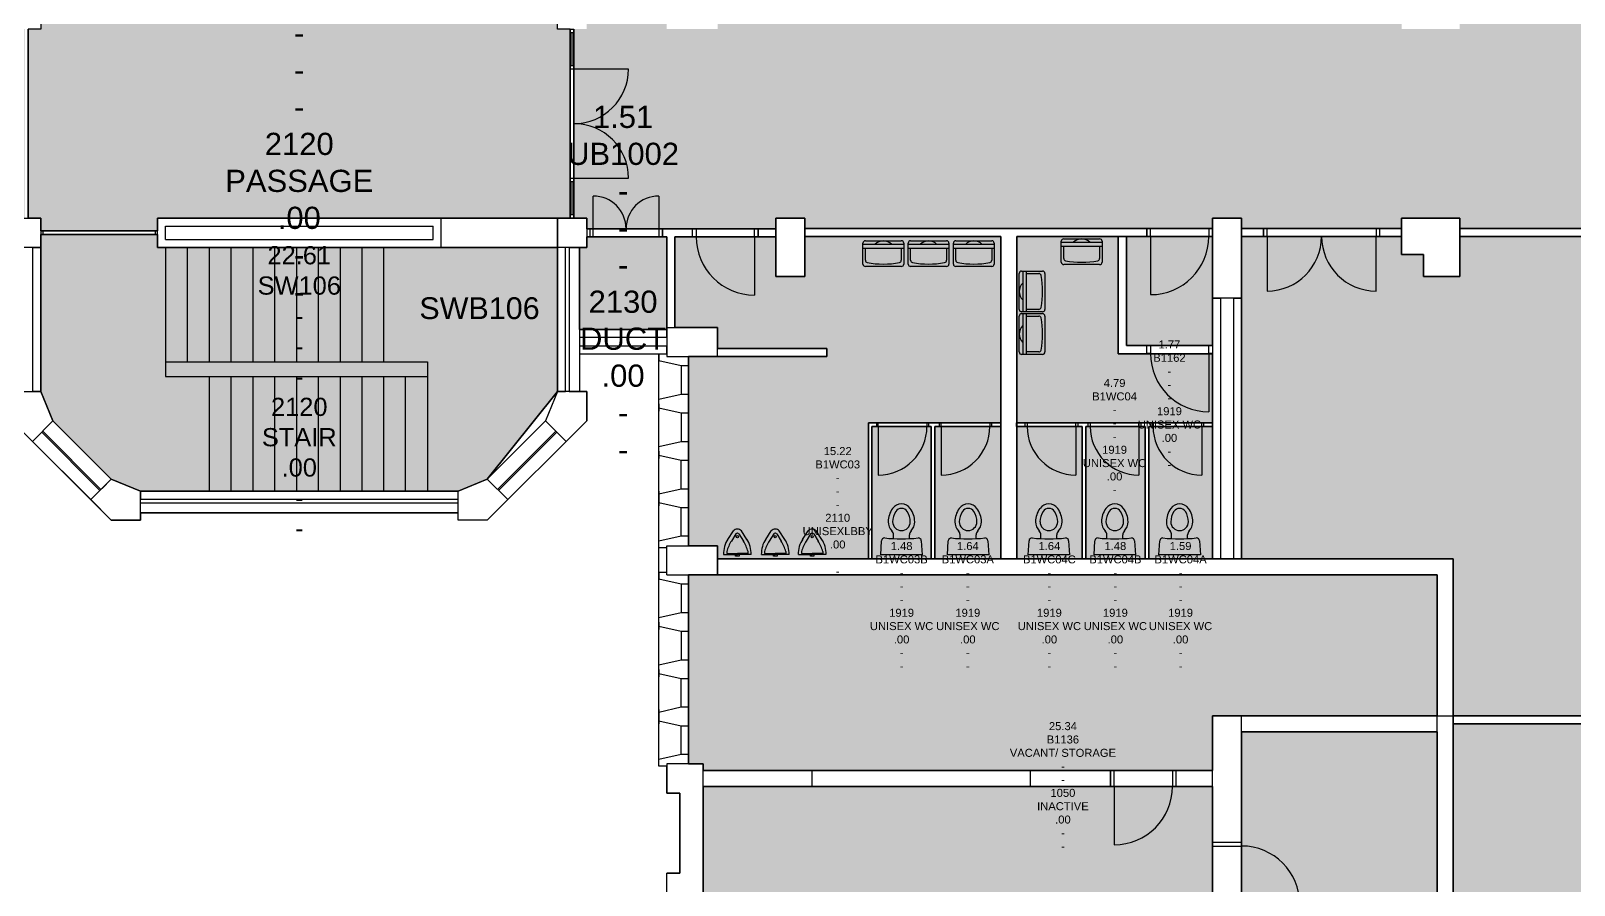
# Model space of a CAD drawing. Header units: inches. Extents: x -2632 to 158712, y -12611 to 70723.
# Drawn here: x 14029 to 35239, y 4608 to 16348 of the extents above; entities that cross this region are included whole.
import ezdxf

# ---------------------------------------------------------------- set-up
doc = ezdxf.new("R2010")
doc.units = ezdxf.units.IN
doc.header["$MEASUREMENT"] = 0
for name, color, linetype in [('BL', 8, 'Continuous'), ('DR', 8, 'Continuous'), ('GROS$', 1, 'Continuous'), ('HL-TMP', 7, 'Continuous'), ('RM$', 5, 'Continuous'), ('RM$TXT', 5, 'Continuous'), ('SHOPFITTING', 4, 'Continuous'), ('TEXT', 7, 'Continuous'), ('WA_EXT', 7, 'Continuous'), ('WN', 4, 'Continuous')]:
    doc.layers.add(name, color=color, linetype=linetype)
doc.styles.add('arial', font='arial.ttf')
doc.styles.get("Standard").update_dxf_attribs({"font": 'arial.ttf'})

msp = doc.modelspace()

# ---------------------------------------------------------------- hatches: boundary and pattern name
at = {"layer": 'HL-TMP'}
h = msp.add_hatch(color=7, dxfattribs=at)
h.paths.add_polyline_path([(12568, 64373), (11968, 64373), (11968, 64773), (12568, 64773), (12568, 67373), (11968, 67373), (11968, 67773), (12568, 67773), (12568, 69013), (11168, 69013), (11168, 68613), (7768, 68613), (7768, 69013), (5168, 69013), (5168, 68613), (1668, 68613), (1668, 69013), (368, 69013), (368, 67773), (968, 67773), (968, 67373), (368, 67373), (368, 64773), (1533, 64773), (1533, 61683), (10618, 61683), (10618, 61655), (11818, 61658), (11818, 61773), (12568, 61773)], flags=0)
h.paths.add_polyline_path([(60268, 24065), (48633, 24065), (48633, 16738), (51268, 16738), (51268, 16773), (51668, 16773), (51668, 16738), (60268, 16738)], flags=0)
h.paths.add_polyline_path([(33168, 59988), (31958, 59988), (31958, 61340), (30668, 61340), (30668, 61298), (30268, 61298), (30268, 61340), (27668, 61340), (27668, 61298), (27268, 61298), (27268, 61340), (24668, 61340), (24668, 61298), (24668, 59988), (23568, 59988), (23568, 57073), (23568, 47873), (23568, 46433), (25512, 45311), (25829, 45128), (30907, 45128), (33168, 46433)], flags=0)
h.paths.add_polyline_path([(30268, 13523), (29087, 13523), (29087, 12023), (30268, 12023)], flags=0)
h.paths.add_polyline_path([(27358, 10913), (26454, 10913), (26454, 9093), (27358, 9093)], flags=0)
h.paths.add_polyline_path([(26404, 10913), (25589, 10913), (25589, 9093), (26404, 9093), (26404, 9162)], flags=0)
h.paths.add_polyline_path([(30268, 11908), (28972, 11908), (28972, 13523), (27578, 13523), (27578, 10963), (27634, 10963), (30268, 10963)], flags=0)
h.paths.add_polyline_path([(30268, 10913), (29392, 10913), (29392, 9093), (30268, 9093)], flags=0)
h.paths.add_polyline_path([(29342, 10913), (28526, 10913), (28526, 9093), (29342, 9093)], flags=0)
h.paths.add_polyline_path([(28476, 10913), (27578, 10913), (27578, 9093), (28476, 9093)], flags=0)
h.paths.add_polyline_path([(65488, 9969), (63668, 9969), (63668, 9093), (65488, 9093)], flags=0)
h.paths.add_polyline_path([(65488, 10834), (63668, 10834), (63668, 10019), (65488, 10019)], flags=0)
h.paths.add_polyline_path([(65488, 11700), (63668, 11700), (63668, 10884), (65488, 10884)], flags=0)
h.paths.add_polyline_path([(65488, 12566), (63668, 12566), (63668, 11750), (65488, 11750)], flags=0)
h.paths.add_polyline_path([(65488, 13523), (63668, 13523), (63668, 12616), (65488, 12616)], flags=0)
h.paths.add_polyline_path([(66358, 13523), (65538, 13523), (65538, 9093), (70468, 9093), (70468, 9273), (70868, 9273), (70868, 11873), (70468, 11873), (70468, 12273), (71058, 12273), (71058, 13523), (70813, 13523), (69668, 13523), (69668, 12973), (69378, 12973), (69378, 11873), (69268, 11873), (69268, 13523), (66468, 13523), (66468, 10502), (66358, 10502)], flags=0)
h.paths.add_polyline_path([(75456, 51833), (75106, 51833), (75106, 51871), (73566, 51871), (73566, 54846), (72456, 55260), (71506, 55260), (71506, 49640), (73018, 49640), (73635, 49023), (74035, 49023), (74035, 48923), (75456, 48923)], flags=0)
h.paths.add_polyline_path([(78751, 49875), (77351, 49875), (77351, 49843), (77001, 49843), (77001, 48923), (78401, 48923), (78401, 49023), (78751, 49023), (78751, 49080)], flags=0)
h.paths.add_polyline_path([(78751, 50750), (78751, 50850), (77351, 50850), (77351, 50818), (77001, 50818), (77001, 49958), (77351, 49958), (77351, 49925), (78751, 49925)], flags=0)
h.paths.add_polyline_path([(78751, 51835), (77351, 51835), (77351, 51803), (77001, 51803), (77001, 50933), (77351, 50933), (77351, 50900), (78751, 50900), (78751, 50975)], flags=0)
h.paths.add_polyline_path([(78751, 51960), (78751, 52810), (77351, 52810), (77351, 52778), (77001, 52778), (77001, 51918), (77351, 51918), (77351, 51885), (78751, 51885)], flags=0)
h.paths.add_polyline_path([(78751, 53785), (77351, 53785), (77351, 53743), (77001, 53743), (77001, 52893), (77351, 52893), (77351, 52860), (78751, 52860), (78751, 52935)], flags=0)
h.paths.add_polyline_path([(78751, 54760), (77351, 54760), (77351, 54728), (77001, 54728), (77001, 53858), (77351, 53858), (77351, 53835), (78751, 53835), (78751, 53910)], flags=0)
h.paths.add_polyline_path([(80198, 55788), (80198, 55958), (79241, 56893), (78681, 57043), (77351, 57043), (77351, 56523), (77001, 56523), (77001, 54832), (77351, 54832), (77351, 54810), (78709, 54810)], flags=0)
h.paths.add_polyline_path([(78801, 54810), (80198, 55728), (81068, 55728), (81068, 46798), (81043, 46798), (81043, 46683), (81068, 46683), (81068, 46373), (81115, 46373), (81115, 45273), (81068, 45273), (81068, 44983), (81068, 44873), (80153, 44873), (80153, 45273), (80118, 45273), (80118, 46683), (80143, 46683), (80143, 46798), (80118, 46798), (80118, 47256), (80168, 47256), (80168, 47656), (78801, 49023)], flags=0)
at = {"layer": 'HL-TMP', "true_color": 0x666666}
h = msp.add_hatch(color=251, dxfattribs=at)
h.paths.add_polyline_path([(63268, 13523), (61068, 13523), (61068, 13273), (60768, 13273), (60768, 12973), (60268, 12973), (60268, 13523), (57668, 13523), (57668, 12973), (57268, 12973), (57268, 13523), (54668, 13523), (54668, 12973), (54578, 12973), (54578, 6933), (60358, 6933), (60358, 9093), (63268, 9093)], flags=0)
h.paths.add_polyline_path([(45413, 12973), (45268, 12973), (45268, 13523), (42668, 13523), (42668, 12973), (42268, 12973), (42268, 13523), (39668, 13523), (39668, 12973), (39268, 12973), (39268, 13523), (36668, 13523), (36668, 12973), (36268, 12973), (36268, 13523), (33668, 13523), (33668, 12973), (33168, 12973), (33168, 13273), (32868, 13273), (32868, 13523), (30668, 13523), (30668, 9093), (33578, 9093), (33578, 6933), (39358, 6933), (39358, 8643), (45413, 8643), (45413, 8743)], flags=0)
h.paths.add_polyline_path([(5093, 61463), (2223, 61463), (2223, 58698), (5093, 58683)], flags=0)
h.paths.add_polyline_path([(39558, 61298), (36378, 61298), (36378, 58978), (39558, 58978)], flags=0)
h.paths.add_polyline_path([(48558, 61298), (45378, 61298), (45378, 58978), (48558, 58978)], flags=0)
h.paths.add_polyline_path([(57558, 61298), (54378, 61298), (54378, 58978), (57558, 58978)], flags=0)
h.paths.add_polyline_path([(67868, 61340), (66268, 61340), (66268, 61298), (63378, 61298), (63378, 58978), (67868, 58978)], flags=0)
h.paths.add_polyline_path([(33358, 8873), (23468, 8873), (23068, 8873), (23068, 6273), (23268, 6273), (23268, 6183), (30268, 6183), (30268, 6933), (33358, 6933)], flags=0)
h.paths.add_polyline_path([(30268, 5963), (23268, 5963), (23268, 4373), (23068, 4373), (23068, 3273), (23268, 3273), (23268, 1373), (23068, 1373), (23053, -4227), (23468, -4227), (23468, -4627), (23068, -4627), (23068, -5852), (24268, -5852), (24268, -5816), (24268, -5327), (24358, -5327), (24358, -4807), (24358, -3037), (23963, -3037), (23963, -1627), (23468, -1627), (23468, -1407), (24183, -1407), (24183, -2817), (27868, -2817), (27868, -2777), (24868, -2777), (24868, 1173), (27868, 1173), (27868, -2817), (28768, -2817), (29268, -2817), (29268, -887), (29268, 933), (30268, 933)], flags=0)
h.paths.add_polyline_path([(35568, 933), (36268, 933), (36268, 6073), (36268, 6823), (33578, 6823), (33578, -2816), (33358, -2816), (33358, 6713), (30668, 6713), (30668, 713), (29488, 713), (29488, -887), (29488, -3724), (29363, -3849), (29190, -3672), (27883, -4979), (28231, -5327), (28818, -5327), (29558, -4587), (30691, -4587), (30691, -4401), (33207, -4401), (33207, -4416), (33578, -4416), (33578, -4587), (34339, -4587), (35023, -4982), (35023, -5327), (36668, -5327), (36668, -5827), (39268, -5827), (39268, -5437), (37068, -5437), (37068, -4793), (35568, -3927)], flags=0)
h.paths.add_polyline_path([(29268, -3037), (27868, -3037), (24578, -3037), (24578, -4399), (27137, -4399), (27137, -4587), (27491, -4587), (27792, -4889), (29216, -3465), (29268, -3516)], flags=0)
h.paths.add_polyline_path([(27399, -4807), (26996, -4807), (26996, -4547), (26986, -4547), (24578, -4547), (24578, -4807), (24578, -5327), (24668, -5327), (24668, -5827), (27268, -5827), (27268, -5327), (27919, -5327)], flags=0)
h.paths.add_polyline_path([(39358, 5073), (36488, 5073), (36468, 1573), (36668, 1573), (36668, 713), (35788, 713), (35788, -3287), (36468, -3287), (39358, -3287), (39358, -800), (38768, -800), (38768, -2627), (36768, -2627), (36768, 373), (38768, 373), (38768, -800), (39358, -800)], flags=0)
h.paths.add_polyline_path([(39358, -3507), (36468, -3507), (35788, -3507), (35788, -3800), (37288, -4666), (37288, -4909), (39358, -4909)], flags=0)
h.paths.add_polyline_path([(54358, -800), (54358, 713), (50978, 713), (50978, 1313), (48578, 1313), (48578, 713), (48358, 713), (48358, 6823), (45578, 6823), (45578, 2033), (45578, 713), (45358, 713), (45358, 1313), (42958, 1313), (42958, 713), (39578, 713), (39578, -800), (39578, -4997), (42523, -4997), (42523, -5327), (42561, -5327), (42668, -5327), (42668, -5827), (45268, -5827), (45268, -5327), (45668, -5327), (45668, -5827), (48268, -5827), (48268, -5327), (48668, -5327), (48668, -5827), (51268, -5827), (51268, -5327), (51413, -5327), (51413, -4997), (54358, -4997), (54358, -4793), (54379, -4793), (54358, -3593)], flags=0)
h.paths.add_polyline_path([(57448, 5073), (54578, 5073), (54578, -3287), (57468, -3290), (57468, -3180), (57168, -2627), (55168, -2627), (55168, 373), (57168, 373), (57168, -2627), (57468, -3180), (58148, -3180), (58148, 713), (57268, 713), (57268, 1573), (57448, 1573)], flags=0)
h.paths.add_polyline_path([(57448, 6073), (57268, 6073), (57268, 6823), (54578, 6823), (54578, 5293), (57448, 5293)], flags=0)
h.paths.add_polyline_path([(57268, -5327), (57668, -5327), (58913, -5327), (58913, -4982), (59596, -4587), (60358, -4587), (60358, -2816), (60358, 6823), (57668, 6823), (57668, 1573), (57668, 933), (58368, 933), (58368, -3927), (56868, -4793), (56868, -5437), (54668, -5437), (54668, -5827), (57268, -5827)], flags=0)
h.paths.add_polyline_path([(66068, 1173), (69068, 1173), (69068, -2777), (66468, -2777), (66468, -3037), (65168, -3037), (64668, -3037), (64674, -3510), (64719, -3465), (66151, -4897), (66445, -4587), (66799, -4587), (66799, -4399), (69358, -4399), (69358, -3037), (69223, -3037), (69223, -2817), (69753, -2817), (69753, -1407), (70468, -1407), (70468, -1227), (70868, -1227), (70868, 1373), (70668, 1373), (70668, 3273), (70868, 3273), (70868, 4373), (70668, 4373), (70668, 5963), (69168, 5963), (63668, 5963), (63668, 933), (64668, 933), (64668, 713), (63268, 713), (63268, 6713), (60578, 6713), (60578, -2816), (60578, -4416), (60578, -4587), (60723, -4587), (60729, -4401), (63244, -4401), (63244, -4587), (64377, -4587), (65117, -5327), (65705, -5327), (66053, -4979), (64747, -3674), (64572, -3849), (64448, -3724), (64448, -887), (64668, -887), (64668, -2817), (66068, -2817)], flags=0)
h.paths.add_polyline_path([(58148, -3800), (58148, -3400), (57468, -3400), (54818, -3397), (54818, -3507), (54578, -3507), (54578, -4793), (54578, -4912), (56648, -4912), (56648, -4666)], flags=0)
h.paths.add_polyline_path([(70818, 8873), (60578, 8873), (60578, 6933), (63668, 6933), (63668, 6183), (69168, 6183), (70668, 6183), (70668, 6273), (70868, 6273)], flags=0)
h.paths.add_polyline_path([(54488, 12973), (54268, 12973), (54268, 13523), (51668, 13523), (51668, 12973), (51268, 12973), (51268, 13523), (48668, 13523), (48668, 12973), (48523, 12973), (48523, 8643), (54488, 8643)], flags=0)
h.paths.add_polyline_path([(61068, 34573), (64943, 34573), (64943, 27813), (60578, 27813), (60578, 28373), (61068, 28373), (61068, 28773), (60578, 28773), (60578, 34373), (61068, 34373)], flags=0)
h.paths.add_polyline_path([(72468, 44873), (70368, 44873), (70368, 45273), (69868, 46139), (67926, 45018), (62999, 45018), (62657, 45215), (60468, 46480), (59664, 46015), (57936, 45018), (53999, 45018), (51468, 46480), (48936, 45018), (44999, 45018), (44999, 45018), (42468, 46480), (39936, 45018), (35999, 45018), (35657, 45215), (35657, 45215), (33468, 46480), (30936, 45018), (25799, 45018), (25457, 45215), (24015, 46048), (23568, 45273), (23568, 44873), (23168, 44873), (23168, 40773), (23568, 40773), (23568, 40628), (32868, 40623), (32868, 40873), (33168, 40873), (33168, 41173), (33668, 41173), (33668, 40628), (34168, 40628), (35768, 40628), (36268, 40628), (36268, 41173), (36668, 41173), (36668, 40628), (39268, 40628), (39268, 41173), (39668, 41173), (39668, 40373), (39268, 40373), (39268, 40518), (38918, 40518), (38918, 39301), (39523, 39301), (39523, 34773), (39568, 34773), (39568, 34373), (39368, 34373), (39368, 34518), (39133, 34518), (39133, 33538), (39523, 33538), (39523, 31613), (43913, 31613), (45508, 35403), (43513, 35880), (45013, 37044), (45468, 36935), (45468, 38573), (48468, 38573), (48468, 36935), (48923, 37044), (50423, 35880), (48428, 35403), (45508, 35403), (43913, 31613), (48413, 31613), (54413, 31613), (54413, 40373), (54268, 40373), (54268, 41173), (54668, 41173), (54668, 40628), (57268, 40628), (57268, 41173), (57668, 41173), (57668, 40628), (60268, 40628), (60268, 41173), (60768, 41173), (60768, 40873), (61068, 40873), (61068, 40623), (70368, 40628), (70368, 40773), (71168, 40773), (71168, 40628), (72182, 40628), (72182, 40773), (72468, 40773)], flags=0)
h.paths.add_polyline_path([(54358, 6933), (51198, 6933), (51198, 933), (54358, 933)], flags=0)
h.paths.add_polyline_path([(79768, 13373), (72668, 13373), (72668, 11390), (72833, 10990), (73635, 10189), (74035, 10023), (78401, 10023), (78801, 10189), (79602, 10990), (79768, 11390)], flags=0)
h.paths.add_polyline_path([(79768, 47256), (79602, 47656), (78801, 48457), (78401, 48623), (74035, 48623), (73635, 48457), (72833, 47656), (72668, 47256), (72668, 45273), (78168, 45273), (78168, 45098), (79753, 45098), (79753, 45273)], flags=0)
h.paths.add_polyline_path([(21268, 47256), (21102, 47656), (20301, 48457), (19901, 48623), (15535, 48623), (15135, 48457), (14333, 47656), (14168, 47256), (14168, 45273), (19668, 45273), (21268, 45273)], flags=0)
h.paths.add_polyline_path([(21268, 13373), (19668, 13373), (15768, 13373), (15768, 13548), (14168, 13548), (14168, 11390), (14333, 10990), (15135, 10189), (15535, 10023), (19901, 10023), (20301, 10189), (21268, 11390)], flags=0)
h.paths.add_polyline_path([(127127, 43176), (121715, 46314), (120963, 45017), (121442, 44737), (122678, 44022), (122678, 40124), (120963, 39129), (121715, 37832), (127127, 40969), (127770, 42073)], flags=0)
h.paths.add_polyline_path([(42738, 6933), (39578, 6933), (39578, 6713), (39578, 933), (42738, 933)], flags=0)
h.paths.add_polyline_path([(93317, 43373), (88153, 43373), (81493, 43373), (81493, 41028), (86168, 41028), (86168, 40628), (89189, 40628), (89189, 40628), (93168, 40628), (93168, 41028), (93317, 41028)], flags=0)
h.paths.add_polyline_path([(12028, 43513), (968, 43513), (968, 43373), (68, 43373), (68, 43513), (-2332, 43513), (-2332, 41028), (-332, 41028), (668, 41028), (668, 40628), (7184, 40628), (7768, 40628), (7768, 41028), (12028, 41028)], flags=0)
h.paths.add_polyline_path([(105082, 39673), (103720, 39673), (103720, 37773), (105082, 37773)], flags=0)
h.paths.add_polyline_path([(105082, 46373), (103720, 46373), (103720, 44473), (105082, 44473)], flags=0)
h.paths.add_polyline_path([(88313, 48323), (86428, 48323), (86428, 43483), (88153, 43483), (88313, 43483)], flags=0)
h.paths.add_polyline_path([(7918, 61463), (5203, 61463), (5203, 58683), (7918, 58683)], flags=0)
h.paths.add_polyline_path([(12718, 61373), (11818, 61373), (11818, 61463), (10618, 61463), (10518, 61463), (10518, 58683), (11968, 58683), (11968, 58773), (12728, 58773)], flags=0)
h.paths.add_polyline_path([(5273, 13518), (7663, 13518), (7663, 4628), (7542, 4628), (7542, 4518), (7773, 4518), (7773, 3518), (5163, 3518), (5163, 4518), (5273, 4518), (5273, 7628)], flags=0)
h.paths.add_polyline_path([(72970, 49525), (71506, 49525), (71506, 48093), (71168, 48093), (71168, 48073), (71168, 47873), (70478, 47873), (70478, 46313), (72368, 46313), (72368, 47256), (72268, 47256), (72268, 47656), (72551, 47939), (72551, 47939), (73554, 48942)], flags=0)
h.paths.add_polyline_path([(54488, 8533), (48413, 8533), (48413, 12973), (48268, 12973), (48268, 13523), (45668, 13523), (45668, 12973), (45523, 12973), (45523, 8533), (39468, 8533), (39468, 6933), (39578, 6933), (42738, 6933), (42787, 6933), (47768, 6933), (50668, 6933), (51198, 6933), (54358, 6933), (54468, 6933)], flags=0)
h.paths.add_polyline_path([(13943, 16373), (13768, 16373), (13768, 16503), (12868, 16503), (12868, 16373), (11968, 16373), (11968, 16553), (5723, 16553), (968, 16553), (968, 16373), (968, 13628), (7323, 13628), (10004, 13628), (13682, 13628), (13768, 13628), (13768, 13773), (13943, 13773)], flags=0)
h.paths.add_polyline_path([(21443, 16373), (21268, 16373), (21268, 16503), (14168, 16503), (14168, 16373), (13993, 16373), (13993, 13773), (14168, 13773), (14168, 13598), (15768, 13598), (15768, 13773), (21268, 13773), (21443, 13773)], flags=0)
h.paths.add_polyline_path([(48413, 31613), (45523, 31613), (45523, 24113), (45523, 23893), (45523, 16503), (42668, 16503), (42668, 16373), (42268, 16373), (42268, 16503), (33668, 16503), (33668, 16373), (33604, 16373), (32868, 16373), (32868, 16503), (23468, 16503), (23468, 16373), (22768, 16373), (22768, 16503), (21668, 16503), (21668, 16373), (21493, 16373), (21493, 13773), (21668, 13773), (21668, 13628), (22709, 13628), (24268, 13628), (24268, 13773), (24668, 13773), (24668, 13633), (30268, 13633), (30268, 13773), (30668, 13773), (30668, 13633), (32868, 13633), (32868, 13773), (33668, 13773), (33668, 13633), (36268, 13633), (36268, 13773), (36668, 13773), (36668, 13633), (39268, 13633), (39268, 13773), (39668, 13773), (39668, 13633), (42268, 13633), (42268, 13773), (42668, 13773), (42668, 13633), (42723, 13633), (45268, 13633), (45268, 13773), (45668, 13773), (45668, 13633), (48268, 13633), (48268, 13773), (48668, 13773), (48668, 13633), (51268, 13633), (51268, 13773), (51668, 13773), (51668, 13633), (54268, 13633), (54268, 13773), (54668, 13773), (54668, 13633), (57268, 13633), (57268, 13773), (57668, 13773), (57668, 13633), (60268, 13633), (60268, 13773), (61068, 13773), (61068, 13633), (63268, 13633), (63268, 13773), (63358, 13773), (63358, 16518), (61411, 16518), (61068, 16518), (61068, 16373), (60268, 16373), (60268, 16518), (51668, 16518), (51668, 16373), (51268, 16373), (51268, 16518), (48413, 16518)], flags=0)
h.paths.add_polyline_path([(104382, 43531), (104382, 44363), (103750, 44363), (102578, 43680), (102578, 40466), (103750, 39783), (104382, 39783)], flags=0)
h.paths.add_polyline_path([(23118, 44873), (19668, 44873), (14168, 44873), (13768, 44873), (12078, 44873), (12078, 43733), (12418, 43733), (12418, 43513), (12078, 43513), (12078, 41028), (12868, 41028), (12868, 40628), (13768, 40628), (13768, 40773), (14168, 40773), (14168, 40628), (21268, 40628), (21268, 40773), (21668, 40773), (21668, 40628), (22768, 40628), (22768, 40773), (23118, 40773)], flags=0)
at = {"layer": 'HL-TMP', "true_color": 0x66cd4f}
h = msp.add_hatch(color=93, dxfattribs=at)
h.paths.add_polyline_path([(13868, 13373), (13768, 13373), (13768, 13518), (13682, 13518), (12148, 13518), (12148, 12635), (13868, 12635)], flags=0)
h.paths.add_polyline_path([(22768, 13518), (22709, 13518), (21668, 13518), (21668, 13373), (21568, 13373), (21568, 12244), (22768, 12244)], flags=0)
h.paths.add_polyline_path([(9369, 46518), (9021, 46518), (7773, 46518), (7773, 45843), (9369, 45843)], flags=0)
at = {"layer": 'HL-TMP', "true_color": 0x00ccff}
msp.add_hatch(color=140, dxfattribs=at).paths.add_polyline_path([(27358, 13523), (24668, 13523), (24668, 12973), (24268, 12973), (24268, 13518), (22878, 13518), (22878, 12273), (23468, 12273), (23468, 11983), (24968, 11983), (24968, 11873), (23068, 11873), (23068, 9273), (23468, 9273), (23468, 9093), (25539, 9093), (25539, 10963), (27358, 10963)], flags=16)

# ---------------------------------------------------------------- linework, layer by layer
at = {"layer": 'BL', "linetype": 'Continuous'}
for p, q in [((16178, 13373), (16178, 11798)), ((16478, 13373), (16478, 11798)), ((16778, 13373), (16778, 11798)), ((17078, 13373), (17078, 11798)), ((17378, 13373), (17378, 11798)), ((17678, 13373), (17678, 11798)), ((17978, 13373), (17978, 11798)), ((18278, 13373), (18278, 11798)), ((18578, 13373), (18578, 11798)), ((16478, 11598), (16478, 10023)), ((16778, 11598), (16778, 10023)), ((17078, 11598), (17078, 10023)), ((17378, 11598), (17378, 10023)), ((17678, 11598), (17678, 10023)), ((17978, 11598), (17978, 10023)), ((18278, 11598), (18278, 10023)), ((18578, 11598), (18578, 10023)), ((18878, 10023), (18878, 11598)), ((19178, 10023), (19178, 11598)), ((19478, 11598), (19478, 10023)), ((16478, 10023), (19478, 10023))]:
    msp.add_line(p, q, dxfattribs=at)
for points in [[(15743, 13548), (15743, 13598), (14193, 13598), (14193, 13548), (15743, 13548)], [(18878, 13373), (15878, 13373), (15878, 11798), (18878, 11798), (18878, 13373)], [(15878, 11798), (15878, 11598), (19478, 11598)], [(18878, 11798), (19478, 11798), (19478, 11598)]]:
    msp.add_lwpolyline(points, dxfattribs=at)
at = {"layer": 'DR', "linetype": 'Continuous'}
for p, q in [((22243, 15823), (21493, 15823)), ((21493, 14323), (22243, 14323)), ((21759, 13628), (21759, 14078)), ((22659, 14078), (22659, 13628)), ((23973, 13518), (23973, 12718)), ((29418, 13523), (29418, 12723)), ((31018, 13523), (31018, 12773)), ((32518, 12773), (32518, 13523)), ((30218, 11913), (30218, 11113)), ((25674, 10913), (25674, 10243)), ((26539, 10913), (26539, 10243)), ((28391, 10913), (28391, 10243)), ((29257, 10913), (29257, 10243)), ((30122, 10913), (30122, 10243)), ((28918, 5963), (28918, 5163))]:
    msp.add_line(p, q, dxfattribs=at)
for points in [[(21443, 16323), (21443, 16373), (21493, 16373), (21493, 16323), (21443, 16323)], [(21443, 15823), (21443, 15873), (21493, 15873), (21493, 15823), (21443, 15823)], [(21443, 14273), (21443, 14323), (21493, 14323), (21493, 14273), (21443, 14273)], [(21443, 13773), (21443, 13823), (21493, 13823), (21493, 13773), (21443, 13773)], [(21759, 13518), (21759, 13628), (21709, 13628), (21709, 13518), (21759, 13518)], [(22709, 13518), (22709, 13628), (22659, 13628), (22659, 13518), (22709, 13518)], [(23173, 13518), (23123, 13518), (23123, 13628), (23173, 13628), (23173, 13518)], [(24023, 13518), (23973, 13518), (23973, 13628), (24023, 13628), (24023, 13518)], [(29368, 13523), (29418, 13523), (29418, 13633), (29368, 13633), (29368, 13523)], [(30218, 13523), (30268, 13523), (30268, 13633), (30218, 13633), (30218, 13523)], [(31018, 13523), (31018, 13633), (30968, 13633), (30968, 13523), (31018, 13523)], [(32568, 13523), (32568, 13633), (32518, 13633), (32518, 13523), (32568, 13523)], [(29418, 11913), (29368, 11913), (29368, 12023), (29418, 12023), (29418, 11913)], [(30268, 11913), (30218, 11913), (30218, 12023), (30268, 12023), (30268, 11913)], [(25674, 10913), (25674, 10963), (25649, 10963), (25649, 10913), (25674, 10913)], [(26369, 10913), (26369, 10963), (26344, 10963), (26344, 10913), (26369, 10913)], [(26539, 10913), (26539, 10963), (26514, 10963), (26514, 10913), (26539, 10913)], [(27234, 10913), (27234, 10963), (27209, 10963), (27209, 10913), (27234, 10913)], [(27696, 10913), (27696, 10963), (27721, 10963), (27721, 10913), (27696, 10913)], [(28391, 10913), (28391, 10963), (28416, 10963), (28416, 10913), (28391, 10913)], [(28562, 10913), (28562, 10963), (28587, 10963), (28587, 10913), (28562, 10913)], [(29257, 10913), (29257, 10963), (29282, 10963), (29282, 10913), (29257, 10913)], [(29427, 10913), (29427, 10963), (29452, 10963), (29452, 10913), (29427, 10913)], [(30122, 10913), (30122, 10963), (30147, 10963), (30147, 10913), (30122, 10913)], [(28868, 5963), (28918, 5963), (28918, 6183), (28868, 6183), (28868, 5963)], [(29718, 5963), (29768, 5963), (29768, 6183), (29718, 6183), (29718, 5963)], [(30668, 5146), (30668, 5196), (30268, 5196), (30268, 5146), (30668, 5146)]]:
    msp.add_lwpolyline(points, dxfattribs=at)
for centre, radius, start, end in [((21493, 15823), 750, 270, 0), ((21493, 14323), 750, 0, 90), ((21759, 13628), 450, 0, 90), ((22659, 13628), 450, 90, 180), ((23973, 13518), 800, 180, 270), ((29418, 13523), 800, 270, 0), ((31018, 13523), 750, 270, 0), ((32518, 13523), 750, 180, 270), ((30218, 11913), 800, 180, 270), ((25674, 10913), 670, 270, 0), ((26539, 10913), 670, 270, 0), ((28391, 10913), 670, 180, 270), ((29257, 10913), 670, 180, 270), ((30122, 10913), 670, 180, 270), ((28918, 5963), 800, 270, 0), ((30668, 4346), 800, 0, 90)]:
    msp.add_arc(centre, radius, start, end, dxfattribs=at)
at = {"layer": 'GROS$'}
for points in [[(21443, 16373), (21443, 13773), (21268, 13773), (21268, 11390), (20301, 10189), (19901, 10023), (15535, 10023), (15135, 10189), (14333, 10990), (14168, 11390), (14168, 13548), (15768, 13548), (15768, 13373), (19668, 13373), (21268, 13373), (21268, 13773), (15768, 13773), (15768, 13598), (14168, 13598), (14168, 13773), (13993, 13773), (13993, 16373)], [(33578, -2816), (33578, 9093), (23468, 9093), (23468, 8873), (33358, 8873), (33358, 6933), (30268, 6933), (30268, 6183), (23268, 6183), (23268, 6273), (23068, 6273), (23068, 8873), (23468, 8873), (23468, 9273), (23068, 9273), (23068, 11873), (24968, 11873), (24968, 11983), (23468, 11983), (23468, 12273), (22878, 12273), (22878, 13518), (24268, 13518), (24268, 12973), (24668, 12973), (24668, 13523), (27358, 13523), (27358, 10963), (25539, 10963), (25539, 9093), (25589, 9093), (25589, 10913), (26404, 10913), (26404, 9162), (26404, 9093), (26454, 9093), (26454, 10913), (27358, 10913), (27358, 9093), (27578, 9093), (27578, 10913), (28476, 10913), (28476, 9093), (28526, 9093), (28526, 10913), (29342, 10913), (29342, 9093), (29392, 9093), (29392, 10913), (30268, 10913), (30268, 9093), (30668, 9093), (30668, 13773), (30268, 13773), (30268, 12023), (29087, 12023), (29087, 13523), (28972, 13523), (28972, 11908), (30268, 11908), (30268, 10963), (27634, 10963), (27578, 10963), (27578, 13523), (30268, 13523), (30268, 13633), (24668, 13633), (24668, 13773), (24268, 13773), (24268, 13628), (22709, 13628), (22709, 13518), (22768, 13518), (22768, 12244), (21568, 12244), (21568, 13373), (21668, 13373), (21668, 13518), (22709, 13518), (22709, 13628), (21668, 13628), (21668, 13773), (21493, 13773), (21493, 16373)], [(36268, 13633), (33668, 13633), (33668, 13773), (32868, 13773), (32868, 13633), (30668, 13633), (30668, 13523), (32868, 13523), (32868, 13273), (33168, 13273), (33168, 12973), (33668, 12973), (33668, 13523), (36268, 13523)], [(22768, 4444), (22768, 4773), (22948, 4773), (22948, 5873), (22768, 5873), (22768, 6242), (22658, 6242), (22658, 11906), (21568, 11906), (21568, 11390), (21668, 11390), (21668, 10990), (20301, 9623), (19901, 9623), (19901, 9723), (15535, 9723), (15535, 9623), (15135, 9623), (13768, 10990)], [(39358, 6933), (33578, 6933), (33578, 6823), (36268, 6823)], [(30668, 713), (30668, 6713), (33358, 6713), (33358, -2816)], [(23268, 4373), (23268, 5963), (30268, 5963), (30268, 933)]]:
    msp.add_lwpolyline(points, dxfattribs=at)
at = {"layer": 'RM$'}
for points in [[(21443, 16373), (21268, 16373), (21268, 16503), (14168, 16503), (14168, 16373), (13993, 16373), (13993, 13773), (14168, 13773), (14168, 13598), (15768, 13598), (15768, 13773), (21268, 13773), (21443, 13773)], [(21268, 13373), (19668, 13373), (15768, 13373), (15768, 13548), (14168, 13548), (14168, 11390), (14333, 10990), (15135, 10189), (15535, 10023), (19901, 10023), (20301, 10189), (21268, 11390)], [(22768, 13518), (22709, 13518), (21668, 13518), (21668, 13373), (21568, 13373), (21568, 12244), (22768, 12244)], [(27358, 13523), (24668, 13523), (24668, 12973), (24268, 12973), (24268, 13518), (22878, 13518), (22878, 12273), (23468, 12273), (23468, 11983), (24968, 11983), (24968, 11873), (23068, 11873), (23068, 9273), (23468, 9273), (23468, 9093), (25539, 9093), (25539, 10963), (27358, 10963)], [(30268, 11908), (28972, 11908), (28972, 13523), (27578, 13523), (27578, 10963), (27634, 10963), (30268, 10963)], [(30268, 13523), (29087, 13523), (29087, 12023), (30268, 12023)], [(26404, 10913), (25589, 10913), (25589, 9093), (26404, 9093), (26404, 9162)], [(27358, 10913), (26454, 10913), (26454, 9093), (27358, 9093)], [(28476, 10913), (27578, 10913), (27578, 9093), (28476, 9093)], [(29342, 10913), (28526, 10913), (28526, 9093), (29342, 9093)], [(30268, 10913), (29392, 10913), (29392, 9093), (30268, 9093)], [(33358, 8873), (23468, 8873), (23068, 8873), (23068, 6273), (23268, 6273), (23268, 6183), (30268, 6183), (30268, 6933), (33358, 6933)]]:
    msp.add_lwpolyline(points, close=True, dxfattribs=at)
for points in [[(21493, 16373), (21493, 13773), (21668, 13773), (21668, 13628), (22709, 13628), (24268, 13628), (24268, 13773), (24668, 13773), (24668, 13633), (30268, 13633), (30268, 13773), (30668, 13773), (30668, 13633), (32868, 13633), (32868, 13773), (33668, 13773), (33668, 13633), (36268, 13633)], [(36268, 13523), (33668, 13523), (33668, 12973), (33168, 12973), (33168, 13273), (32868, 13273), (32868, 13523), (30668, 13523), (30668, 9093), (33578, 9093), (33578, 6933), (39358, 6933)], [(36268, 6823), (33578, 6823), (33578, -2816)], [(33358, -2816), (33358, 6713), (30668, 6713), (30668, 713)], [(30268, 933), (30268, 5963), (23268, 5963), (23268, 4373)]]:
    msp.add_lwpolyline(points, dxfattribs=at)
at = {"layer": 'SHOPFITTING', "linetype": 'Continuous'}
for p, q in [((25465, 13143), (25465, 13430)), ((26025, 13414), (25465, 13414)), ((25465, 13364), (26025, 13364)), ((25498, 13463), (25992, 13463)), ((25498, 13196), (25498, 13364)), ((25992, 13364), (25992, 13196)), ((26025, 13430), (26025, 13143)), ((26087, 13143), (26087, 13430)), ((26647, 13414), (26087, 13414)), ((26087, 13364), (26647, 13364)), ((26120, 13463), (26614, 13463)), ((26120, 13196), (26120, 13364)), ((26614, 13364), (26614, 13196)), ((26647, 13430), (26647, 13143)), ((26708, 13143), (26708, 13430)), ((27268, 13414), (26708, 13414)), ((26708, 13364), (27268, 13364)), ((26741, 13463), (27235, 13463)), ((26741, 13196), (26741, 13364)), ((27235, 13364), (27235, 13196)), ((27268, 13430), (27268, 13143)), ((28191, 13169), (28191, 13457)), ((28751, 13440), (28191, 13440)), ((28191, 13391), (28751, 13391)), ((28224, 13490), (28718, 13490)), ((28224, 13222), (28224, 13391)), ((28718, 13391), (28718, 13222)), ((28751, 13457), (28751, 13169)), ((25992, 13110), (25498, 13110)), ((26614, 13110), (26120, 13110)), ((27235, 13110), (26741, 13110)), ((27613, 12520), (27613, 13014)), ((27646, 13047), (27933, 13047)), ((27662, 13047), (27662, 12487)), ((27712, 12487), (27712, 13047)), ((27712, 13014), (27880, 13014)), ((27966, 13014), (27966, 12520)), ((28718, 13136), (28224, 13136)), ((27880, 12520), (27712, 12520)), ((27613, 11935), (27613, 12429)), ((27933, 12487), (27646, 12487)), ((27646, 12462), (27933, 12462)), ((27662, 12462), (27662, 11902)), ((27712, 11902), (27712, 12462)), ((27712, 12429), (27880, 12429)), ((27966, 12429), (27966, 11935)), ((27933, 11902), (27646, 11902)), ((27880, 11935), (27712, 11935)), ((23608, 9360), (23684, 9476)), ((23718, 9435), (23657, 9337)), ((23760, 9435), (23821, 9337)), ((23870, 9360), (23794, 9476)), ((24128, 9360), (24204, 9476)), ((24238, 9435), (24177, 9337)), ((24280, 9435), (24341, 9337)), ((24390, 9360), (24314, 9476)), ((24636, 9360), (24712, 9476)), ((24746, 9435), (24685, 9337)), ((24788, 9435), (24849, 9337)), ((24898, 9360), (24822, 9476)), ((25709, 9148), (25721, 9341)), ((25884, 9370), (25884, 9421)), ((26104, 9370), (26104, 9421)), ((26625, 9148), (26638, 9341)), ((26800, 9370), (26800, 9421)), ((27020, 9370), (27020, 9421)), ((27735, 9148), (27747, 9341)), ((27910, 9370), (27910, 9421)), ((28130, 9370), (28130, 9421)), ((28641, 9148), (28653, 9341)), ((28816, 9370), (28816, 9421)), ((29036, 9370), (29036, 9421)), ((29532, 9148), (29545, 9341)), ((29707, 9370), (29707, 9421)), ((29927, 9370), (29927, 9421)), ((23549, 9153), (23739, 9153)), ((23929, 9153), (23739, 9153)), ((24069, 9153), (24259, 9153)), ((24449, 9153), (24259, 9153)), ((24577, 9153), (24767, 9153)), ((24957, 9153), (24767, 9153))]:
    msp.add_line(p, q, dxfattribs=at)
for points in [[(26266, 9341), (26279, 9148), (25709, 9148)], [(27183, 9341), (27195, 9148), (26625, 9148)], [(28292, 9341), (28305, 9148), (27735, 9148)], [(29198, 9341), (29211, 9148), (28641, 9148)], [(30090, 9341), (30102, 9148), (29532, 9148)], [(23592, 9192), (23592, 9165), (23739, 9165)], [(23764, 9153), (23764, 9131), (23714, 9131), (23714, 9153)], [(23885, 9192), (23885, 9165), (23739, 9165)], [(24112, 9192), (24112, 9165), (24259, 9165)], [(24284, 9153), (24284, 9131), (24234, 9131), (24234, 9153)], [(24405, 9192), (24405, 9165), (24259, 9165)], [(24620, 9192), (24620, 9165), (24767, 9165)], [(24792, 9153), (24792, 9131), (24742, 9131), (24742, 9153)], [(24913, 9192), (24913, 9165), (24767, 9165)]]:
    msp.add_lwpolyline(points, dxfattribs=at)
for centre in [(23739, 9398), (24259, 9398), (24767, 9398)]:
    msp.add_circle(centre, 15, dxfattribs=at)
for centre, radius, start, end in [((25498, 13430), 32.9, 90, 180), ((25745, 13304), 159, 43.602, 136.398), ((25992, 13430), 32.9, 0, 90), ((26120, 13430), 32.9, 90, 180), ((26367, 13304), 159, 43.6026, 136.398), ((26614, 13430), 32.9, 0, 90), ((26741, 13430), 32.9, 90, 180), ((26988, 13304), 159, 43.602, 136.3974), ((27235, 13430), 32.9, 0, 90), ((28224, 13457), 32.9, 90, 180), ((28471, 13330), 159, 43.602, 136.3974), ((28718, 13457), 32.9, 0, 90), ((25531, 13196), 32.9, 180, 259.1607), ((25745, 14314), 1171, 259.1581, 280.8418), ((25959, 13196), 32.9, 280.8435, 0), ((26153, 13196), 32.9, 180, 259.1565), ((26367, 14314), 1171, 259.1581, 280.8418), ((26581, 13196), 32.9, 280.8435, 0), ((26774, 13196), 32.9, 180, 259.1565), ((26988, 14314), 1171, 259.1581, 280.8418), ((27202, 13196), 32.9, 280.8435, 0), ((28224, 13169), 32.9, 180, 270), ((28257, 13222), 32.9, 180, 259.1565), ((28471, 14340), 1171, 259.1581, 280.8418), ((28685, 13222), 32.9, 280.8435, 0), ((28718, 13169), 32.9, 270, 0), ((25498, 13143), 32.9, 180, 270), ((25992, 13143), 32.9, 270, 0), ((26120, 13143), 32.9, 180, 270), ((26614, 13143), 32.9, 270, 0), ((26741, 13143), 32.9, 180, 270), ((27235, 13143), 32.9, 270, 0), ((27646, 13014), 32.9, 90, 180), ((27880, 12981), 32.9, 10.8435, 90), ((26762, 12767), 1171, 349.1581, 10.8418), ((27933, 13014), 32.9, 0, 90), ((27772, 12767), 159, 133.602, 226.3974), ((27646, 12520), 32.9, 180, 270), ((27880, 12553), 32.9, 270, 349.1565), ((27933, 12520), 32.9, 270, 0), ((27646, 12429), 32.9, 90, 180), ((27880, 12396), 32.9, 10.8435, 90), ((26762, 12182), 1171, 349.1581, 10.8418), ((27933, 12429), 32.9, 0, 90), ((27772, 12182), 159, 133.602, 226.3974), ((27646, 11935), 32.9, 180, 270), ((27880, 11968), 32.9, 270, 349.1565), ((27933, 11935), 32.9, 270, 0), ((26121, 9602), 309, 143.3731, 180), ((25994, 9696), 151, 90, 143.3717), ((25994, 9692), 94.1, 90, 146.6712), ((25994, 9696), 151, 36.6272, 90), ((25994, 9692), 94.1, 33.3288, 90), ((25867, 9602), 309, 0, 36.6267), ((27037, 9602), 309, 143.3736, 180), ((26910, 9696), 151, 90, 143.3723), ((26910, 9692), 94.1, 90, 146.6712), ((26910, 9696), 151, 36.6272, 90), ((26910, 9692), 94.1, 33.328, 90), ((26784, 9602), 309, 0, 36.6269), ((28146, 9602), 309, 143.3733, 180), ((28020, 9696), 151, 90, 143.3723), ((28020, 9692), 94.1, 90, 146.6703), ((28020, 9696), 151, 36.6272, 90), ((28020, 9692), 94.1, 33.3288, 90), ((27893, 9602), 309, 0, 36.6267), ((29052, 9602), 309, 143.3736, 180), ((28926, 9696), 151, 90, 143.3728), ((28926, 9692), 94.1, 90, 146.6712), ((28926, 9696), 151, 36.6272, 90), ((28926, 9692), 94.1, 33.3288, 90), ((28799, 9602), 309, 0, 36.6267), ((29944, 9602), 309, 143.3733, 180), ((29817, 9696), 151, 90, 143.3723), ((29817, 9692), 94.1, 90, 146.6712), ((29817, 9696), 151, 36.6272, 90), ((29817, 9692), 94.1, 33.3288, 90), ((29690, 9602), 309, 0, 36.6267), ((25994, 9602), 182, 180, 223.6308), ((26131, 9602), 258, 146.6703, 180), ((25994, 9602), 121, 180, 0), ((25857, 9602), 258, 0, 33.3297), ((25994, 9602), 182, 316.3692, 0), ((26910, 9602), 182, 180, 223.6308), ((27047, 9602), 258, 146.6706, 180), ((26910, 9602), 121, 180, 0), ((26774, 9602), 258, 0, 33.3291), ((26910, 9602), 182, 316.3697, 0), ((28020, 9602), 182, 180, 223.6308), ((28156, 9602), 258, 146.6703, 180), ((28020, 9602), 121, 180, 0), ((27883, 9602), 258, 0, 33.3291), ((28020, 9602), 182, 316.3692, 0), ((28926, 9602), 182, 180, 223.6308), ((29062, 9602), 258, 146.6706, 180), ((28926, 9602), 121, 180, 0), ((28789, 9602), 258, 0, 33.3297), ((28926, 9602), 182, 316.3692, 0), ((29817, 9602), 182, 180, 223.6308), ((29954, 9602), 258, 146.6703, 180), ((29817, 9602), 121, 180, 0), ((29680, 9602), 258, 0, 33.3294), ((29817, 9602), 182, 316.3692, 0), ((23911, 9162), 363, 146.2042, 181.4623), ((24151, 9029), 582, 148.0951, 163.6968), ((23739, 9428), 73, 90.0326, 138.4584), ((23738, 9422), 23.8, 92.0719, 148.0926), ((23739, 9428), 73, 41.5428, 89.9693), ((23740, 9422), 23.8, 31.9106, 87.9281), ((23327, 9029), 582, 16.3032, 31.9052), ((23566, 9162), 363, 358.5377, 33.7958), ((24431, 9162), 363, 146.2042, 181.4623), ((24671, 9029), 582, 148.0951, 163.6968), ((24259, 9428), 73, 90.0326, 138.4584), ((24258, 9422), 23.8, 92.0719, 148.0926), ((24259, 9428), 73, 41.5428, 89.9693), ((24260, 9422), 23.8, 31.9106, 87.9281), ((23847, 9029), 582, 16.3032, 31.9052), ((24087, 9162), 363, 358.5377, 33.7958), ((24939, 9162), 363, 146.204, 181.4623), ((25179, 9029), 582, 148.0951, 163.6969), ((24767, 9428), 73, 90.0307, 138.4572), ((24766, 9422), 23.8, 92.0778, 148.0957), ((24767, 9428), 73, 41.5428, 89.9693), ((24768, 9422), 23.8, 31.9106, 87.9222), ((24355, 9029), 582, 16.3032, 31.9052), ((24595, 9162), 363, 358.5377, 33.7958), ((25761, 9339), 40, 84.6106, 176.3467), ((25994, 11805), 2437, 264.6098, 275.3902), ((25804, 9421), 80, 0, 43.6274), ((26184, 9421), 80, 136.3726, 180), ((26227, 9339), 40, 3.6533, 95.3894), ((26678, 9339), 40, 84.614, 176.3467), ((26910, 11805), 2437, 264.6098, 275.3902), ((26720, 9421), 80, 0, 43.6274), ((27100, 9421), 80, 136.3714, 180), ((27143, 9339), 40, 3.6538, 95.3929), ((27787, 9339), 40, 84.6106, 176.3467), ((28020, 11805), 2437, 264.6098, 275.3902), ((27830, 9421), 80, 0, 43.6274), ((28210, 9421), 80, 136.3738, 180), ((28252, 9339), 40, 3.6533, 95.3894), ((28693, 9339), 40, 84.6106, 176.3467), ((28926, 11805), 2437, 264.6098, 275.3902), ((28736, 9421), 80, 0, 43.6274), ((29116, 9421), 80, 136.3738, 180), ((29158, 9339), 40, 3.6533, 95.3894), ((29584, 9339), 40, 84.6071, 176.3467), ((29817, 11805), 2437, 264.6099, 275.3902), ((29627, 9421), 80, 0, 43.6274), ((30007, 9421), 80, 136.3726, 180), ((30050, 9339), 40, 3.6533, 95.3894)]:
    msp.add_arc(centre, radius, start, end, dxfattribs=at)
at = {"layer": 'WA_EXT', "linetype": 'Continuous'}
for p, q in [((15768, 13773), (19668, 13773)), ((15768, 13373), (15768, 13773)), ((15878, 13663), (19558, 13663)), ((15878, 13483), (15878, 13663)), ((19558, 13483), (19558, 13663)), ((19668, 13373), (19668, 13773)), ((21709, 13628), (21668, 13628)), ((21709, 13628), (21709, 13518)), ((23123, 13628), (22709, 13628)), ((22709, 13628), (22709, 13518)), ((23123, 13518), (23123, 13628)), ((24268, 13628), (24023, 13628)), ((24023, 13518), (24023, 13628)), ((24668, 13773), (24268, 13773)), ((24268, 13773), (24268, 12973)), ((24268, 13518), (24268, 13628)), ((24668, 13773), (24668, 12973)), ((24668, 13633), (29368, 13633)), ((24668, 13523), (24668, 13633)), ((29368, 13523), (29368, 13633)), ((30268, 13773), (30268, 12673)), ((30668, 13773), (30268, 13773)), ((30668, 13773), (30668, 12673)), ((30968, 13633), (30668, 13633)), ((30668, 13523), (30668, 13633)), ((30968, 13523), (30968, 13633)), ((32868, 13633), (32568, 13633)), ((32568, 13523), (32568, 13633)), ((33668, 13773), (32868, 13773)), ((32868, 13773), (32868, 13273)), ((32868, 13523), (32868, 13633)), ((33668, 13773), (33668, 12973)), ((33668, 13633), (36268, 13633)), ((33668, 13523), (33668, 13633)), ((14058, 11390), (14058, 13373)), ((14058, 13373), (14168, 13373)), ((14168, 11390), (14168, 13373)), ((15768, 13373), (19668, 13373)), ((15878, 13483), (19558, 13483)), ((21268, 11390), (21268, 13373)), ((21378, 13373), (21268, 13373)), ((21378, 11390), (21378, 13373)), ((21428, 13373), (21428, 11390)), ((21428, 13373), (21568, 13373)), ((21568, 13373), (21568, 11390)), ((21709, 13518), (21668, 13518)), ((22768, 13518), (22709, 13518)), ((22768, 12273), (22768, 13518)), ((22878, 12273), (22878, 13518)), ((23123, 13518), (22878, 13518)), ((24268, 13518), (24023, 13518)), ((24668, 13523), (27358, 13523)), ((27358, 13523), (27358, 9093)), ((27578, 13523), (27578, 9093)), ((27578, 13523), (29368, 13523)), ((28972, 13523), (28972, 11908)), ((29087, 13523), (29087, 12023)), ((30968, 13523), (30668, 13523)), ((32868, 13523), (32568, 13523)), ((33668, 13523), (36268, 13523)), ((33168, 13273), (32868, 13273)), ((33168, 13273), (33168, 12973)), ((24268, 12973), (24668, 12973)), ((33668, 12973), (33168, 12973)), ((30268, 12673), (30268, 9093)), ((30268, 12673), (30378, 12673)), ((30668, 12673), (30268, 12673)), ((30378, 12673), (30378, 9093)), ((30558, 12673), (30558, 9093)), ((30558, 12673), (30668, 12673)), ((30668, 12673), (30668, 9093)), ((22768, 12244), (21568, 12244)), ((22768, 12134), (21568, 12134)), ((22768, 12273), (22878, 12273)), ((22768, 12273), (22768, 11873)), ((22768, 12273), (23468, 12273)), ((22768, 12134), (22768, 12244)), ((23468, 11873), (23468, 12273)), ((22768, 12016), (21568, 12016)), ((22768, 11906), (21568, 11906)), ((22768, 11906), (22768, 12016)), ((23468, 11983), (24968, 11983)), ((23468, 11873), (23468, 11983)), ((24968, 11873), (24968, 11983)), ((28972, 11908), (29368, 11908)), ((29087, 12023), (29368, 12023)), ((22768, 11873), (23468, 11873)), ((23468, 11873), (24968, 11873)), ((13768, 11390), (14168, 11390)), ((14168, 11390), (14058, 11390)), ((14333, 10990), (14168, 11390)), ((21268, 11390), (21102, 10990)), ((21268, 11390), (21378, 11390)), ((21668, 11390), (21268, 11390)), ((21428, 11390), (21568, 11390)), ((21668, 10990), (21668, 11390)), ((13768, 10990), (14051, 10707)), ((14051, 10707), (14333, 10990)), ((21385, 10707), (21102, 10990)), ((21668, 10990), (21385, 10707)), ((25539, 9093), (25539, 10963)), ((25649, 10963), (25539, 10963)), ((25589, 9093), (25589, 10913)), ((25649, 10913), (25589, 10913)), ((26514, 10963), (26369, 10963)), ((26404, 10913), (26369, 10913)), ((26514, 10963), (26404, 10963)), ((26404, 9093), (26404, 10913)), ((26454, 9093), (26454, 10913)), ((26514, 10913), (26454, 10913)), ((26514, 10913), (26454, 10913)), ((27358, 10963), (27234, 10963)), ((27358, 10913), (27234, 10913)), ((27358, 10913), (27358, 10963)), ((27573, 10963), (27696, 10963)), ((27573, 10913), (27573, 10963)), ((27573, 10913), (27696, 10913)), ((27661, 10913), (27696, 10913)), ((28416, 10963), (28562, 10963)), ((28416, 10963), (28526, 10963)), ((28416, 10913), (28476, 10913)), ((28416, 10913), (28476, 10913)), ((28476, 9093), (28476, 10913)), ((28526, 9093), (28526, 10913)), ((28526, 10913), (28562, 10913)), ((29282, 10963), (29427, 10963)), ((29282, 10963), (29392, 10963)), ((29282, 10913), (29342, 10913)), ((29282, 10913), (29342, 10913)), ((29342, 9093), (29342, 10913)), ((29392, 9093), (29392, 10913)), ((29392, 10913), (29427, 10913)), ((30147, 10963), (30258, 10963)), ((30147, 10963), (30268, 10963)), ((30147, 10913), (30208, 10913)), ((30147, 10913), (30268, 10913)), ((30268, 10913), (30268, 10963)), ((14852, 9906), (15135, 10189)), ((15535, 10023), (15135, 10189)), ((20301, 10189), (19901, 10023)), ((20583, 9906), (20301, 10189)), ((15535, 10023), (15535, 9913)), ((15535, 10023), (19901, 10023)), ((15535, 9623), (15535, 10023)), ((19901, 9913), (19901, 10023)), ((19901, 9623), (19901, 10023)), ((15135, 9623), (14852, 9906)), ((15535, 9913), (19901, 9913)), ((15535, 9863), (19901, 9863)), ((15535, 9723), (15535, 9863)), ((19901, 9723), (19901, 9863)), ((20301, 9623), (20583, 9906)), ((15135, 9623), (15535, 9623)), ((15535, 9723), (19901, 9723)), ((20301, 9623), (19901, 9623)), ((22768, 8873), (22768, 9273)), ((22768, 9273), (23468, 9273)), ((23468, 9273), (23468, 8873)), ((23468, 9093), (27358, 9093)), ((23468, 8873), (23468, 9093)), ((25539, 9093), (25589, 9093)), ((26404, 9093), (26454, 9093)), ((27578, 9093), (30268, 9093)), ((30378, 9093), (30558, 9093)), ((30668, 9093), (33578, 9093)), ((33578, 6823), (33578, 9093)), ((22768, 8873), (23468, 8873)), ((23468, 8873), (33358, 8873)), ((33358, 6933), (33358, 8873)), ((30668, 6933), (30268, 6933)), ((30268, 5196), (30268, 6933)), ((30668, 5196), (30668, 6933)), ((30668, 6933), (33358, 6933)), ((30668, 6713), (30668, 6933)), ((33358, 6933), (33578, 6933)), ((33358, 713), (33358, 6933)), ((33358, 6713), (33358, 6933)), ((33578, 713), (33578, 6933)), ((33578, 6933), (36268, 6933)), ((33578, 6823), (36268, 6823)), ((30668, 6713), (33358, 6713)), ((22768, 6273), (22768, 5873)), ((23268, 6273), (22768, 6273)), ((23268, 4373), (23268, 6273)), ((23268, 6183), (24768, 6183)), ((23268, 5963), (23268, 6183)), ((24768, 5963), (24768, 6183)), ((27768, 5963), (27768, 6183)), ((27768, 6183), (28868, 6183)), ((28868, 5963), (28868, 6183)), ((29768, 5963), (29768, 6183)), ((29768, 6183), (30268, 6183)), ((30268, 5963), (30268, 6183)), ((23268, 5963), (24768, 5963)), ((24768, 5963), (27768, 5963)), ((27768, 5963), (28868, 5963)), ((29768, 5963), (30268, 5963)), ((22768, 5873), (22948, 5873)), ((22948, 5873), (22948, 4773)), ((30668, 5196), (30268, 5196)), ((22948, 4773), (22768, 4773)), ((22768, 4373), (22768, 4773))]:
    msp.add_line(p, q, dxfattribs=at)
for points in [[(14168, 13373), (13768, 13373), (13768, 13773), (14168, 13773), (14168, 13373)], [(21668, 13373), (21268, 13373), (21268, 13773), (21668, 13773), (21668, 13373)]]:
    msp.add_lwpolyline(points, dxfattribs=at)
at = {"layer": 'WN', "linetype": 'Continuous'}
for p, q in [((21443, 16323), (21443, 15873)), ((21468, 15873), (21468, 16323)), ((21493, 15873), (21493, 16323)), ((21443, 13823), (21443, 14273)), ((21468, 13823), (21468, 14273)), ((21493, 13823), (21493, 14273)), ((22658, 9333), (22658, 11904)), ((22658, 11904), (22658, 11804)), ((22768, 11904), (22658, 11904)), ((22968, 11744), (22658, 11813)), ((23068, 11744), (22968, 11744)), ((22968, 11744), (22968, 11352)), ((23068, 11873), (23068, 11744)), ((23068, 11873), (23068, 10573)), ((23068, 10573), (23068, 11873)), ((22968, 11352), (22658, 11283)), ((22658, 11123), (22658, 11323)), ((23068, 11352), (22968, 11352)), ((23068, 11352), (23068, 11094)), ((22658, 11223), (22658, 11123)), ((22968, 11094), (22658, 11163)), ((23068, 11094), (22968, 11094)), ((22968, 11094), (22968, 10702)), ((14979, 10033), (14178, 10835)), ((14192, 10849), (14993, 10047)), ((21243, 10849), (20442, 10047)), ((20456, 10033), (21258, 10835)), ((22968, 10702), (22658, 10633)), ((22968, 10702), (22658, 10633)), ((22658, 10573), (22658, 10673)), ((22658, 10573), (22658, 10673)), ((23068, 10702), (22968, 10702)), ((23068, 10702), (22968, 10702)), ((23068, 10702), (23068, 10444)), ((23068, 10444), (23068, 10702)), ((22658, 10573), (22658, 10473)), ((22658, 10573), (22658, 10473)), ((22968, 10444), (22658, 10513)), ((22968, 10444), (22658, 10513)), ((23068, 10444), (22968, 10444)), ((23068, 10444), (22968, 10444)), ((22968, 10052), (22968, 10444)), ((23068, 9273), (23068, 10573)), ((15008, 10061), (15135, 10189)), ((20428, 10061), (20301, 10189)), ((22968, 10052), (22658, 9983)), ((22658, 9923), (22658, 10023)), ((22658, 10023), (22658, 9823)), ((23068, 10052), (22968, 10052)), ((23068, 9794), (23068, 10052)), ((22968, 9794), (22658, 9863)), ((23068, 9794), (22968, 9794)), ((22968, 9402), (22968, 9794)), ((22968, 9402), (22658, 9333)), ((22658, 9242), (22658, 9342)), ((23068, 9402), (22968, 9402)), ((23068, 9273), (23068, 9402)), ((22768, 9242), (22658, 9242)), ((22658, 6333), (22658, 8904)), ((22658, 8904), (22658, 8804)), ((22768, 8904), (22658, 8904)), ((22968, 8744), (22658, 8813)), ((23068, 8744), (22968, 8744)), ((22968, 8744), (22968, 8352)), ((23068, 8873), (23068, 8744)), ((23068, 8873), (23068, 7573)), ((23068, 7573), (23068, 8873)), ((22968, 8352), (22658, 8283)), ((22658, 8123), (22658, 8323)), ((23068, 8352), (22968, 8352)), ((23068, 8352), (23068, 8094)), ((22658, 8223), (22658, 8123)), ((22968, 8094), (22658, 8163)), ((23068, 8094), (22968, 8094)), ((22968, 8094), (22968, 7702)), ((22968, 7702), (22658, 7633)), ((22968, 7702), (22658, 7633)), ((22658, 7573), (22658, 7673)), ((22658, 7573), (22658, 7673)), ((23068, 7702), (22968, 7702)), ((23068, 7702), (22968, 7702)), ((23068, 7702), (23068, 7444)), ((23068, 7444), (23068, 7702)), ((22658, 7573), (22658, 7473)), ((22658, 7573), (22658, 7473)), ((22968, 7444), (22658, 7513)), ((22968, 7444), (22658, 7513)), ((23068, 7444), (22968, 7444)), ((23068, 7444), (22968, 7444)), ((22968, 7052), (22968, 7444)), ((23068, 6273), (23068, 7573)), ((22968, 7052), (22658, 6983)), ((22658, 6923), (22658, 7023)), ((22658, 7023), (22658, 6823)), ((23068, 7052), (22968, 7052)), ((23068, 6794), (23068, 7052)), ((22968, 6794), (22658, 6863)), ((23068, 6794), (22968, 6794)), ((22968, 6402), (22968, 6794)), ((22968, 6402), (22658, 6333)), ((23068, 6402), (22968, 6402)), ((23068, 6273), (23068, 6402)), ((22658, 6242), (22658, 6342)), ((22768, 6242), (22658, 6242))]:
    msp.add_line(p, q, dxfattribs=at)
for points in [[(15135, 10189), (14852, 9906), (14051, 10707), (14333, 10990), (15135, 10189)], [(20301, 10189), (20583, 9906), (21385, 10707), (21102, 10990), (20301, 10189)]]:
    msp.add_lwpolyline(points, dxfattribs=at)

# ---------------------------------------------------------------- texts
at = {"layer": 'RM$TXT', "attachment_point": 8}
for s, insert, char_height in [('20.57^M^JB1C002^M^J-^M^J-^M^J-^M^J2120^M^JPASSAGE^M^J.00^M^J-^M^J-^M^J', (17718, 12610), 304.8), ('1.51^M^JUB1002^M^J-^M^J-^M^J-^M^J2130^M^JDUCT^M^J.00^M^J-^M^J-^M^J', (22168, 10441), 304.8), ('22.61^M^JSW106^M^J-^M^J-^M^J-^M^J2120^M^JSTAIR^M^J.00^M^J-^M^J-^M^J', (17718, 9389), 250), ('1.77^M^JB1162^M^J-^M^J-^M^J-^M^J1919^M^JUNISEX WC^M^J.00^M^J-^M^J-^M^J', (29677, 10333), 110), ('4.79^M^JB1WC04^M^J-^M^J-^M^J-^M^J1919^M^JUNISEX WC^M^J.00^M^J-^M^J-^M^J', (28923, 9803), 110), ('15.22^M^JB1WC03^M^J-^M^J-^M^J-^M^J2110^M^JUNISEXLBBY^M^J.00^M^J-^M^J-^M^J', (25118, 8868), 110), ('1.48^M^JB1WC03B^M^J-^M^J-^M^J-^M^J1919^M^JUNISEX WC^M^J.00^M^J-^M^J-^M^J', (25996, 7563), 110), ('1.64^M^JB1WC03A^M^J-^M^J-^M^J-^M^J1919^M^JUNISEX WC^M^J.00^M^J-^M^J-^M^J', (26906, 7563), 110), ('1.64^M^JB1WC04C^M^J-^M^J-^M^J-^M^J1919^M^JUNISEX WC^M^J.00^M^J-^M^J-^M^J', (28027, 7563), 110), ('1.48^M^JB1WC04B^M^J-^M^J-^M^J-^M^J1919^M^JUNISEX WC^M^J.00^M^J-^M^J-^M^J', (28934, 7563), 110), ('1.59^M^JB1WC04A^M^J-^M^J-^M^J-^M^J1919^M^JUNISEX WC^M^J.00^M^J-^M^J-^M^J', (29830, 7563), 110), ('25.34^M^JB1136^M^JVACANT/ STORAGE^M^J-^M^J-^M^J1050^M^JINACTIVE^M^J.00^M^J-^M^J-^M^J', (28213, 5088), 110)]:
    msp.add_mtext(s, dxfattribs=dict(at, insert=insert, char_height=char_height))
at = {"layer": 'TEXT', "linetype": 'Continuous', "style": 'arial'}
msp.add_text('SWB106', height=300, dxfattribs=at).set_placement((19368, 12387))

doc.saveas('drawing.dxf')
